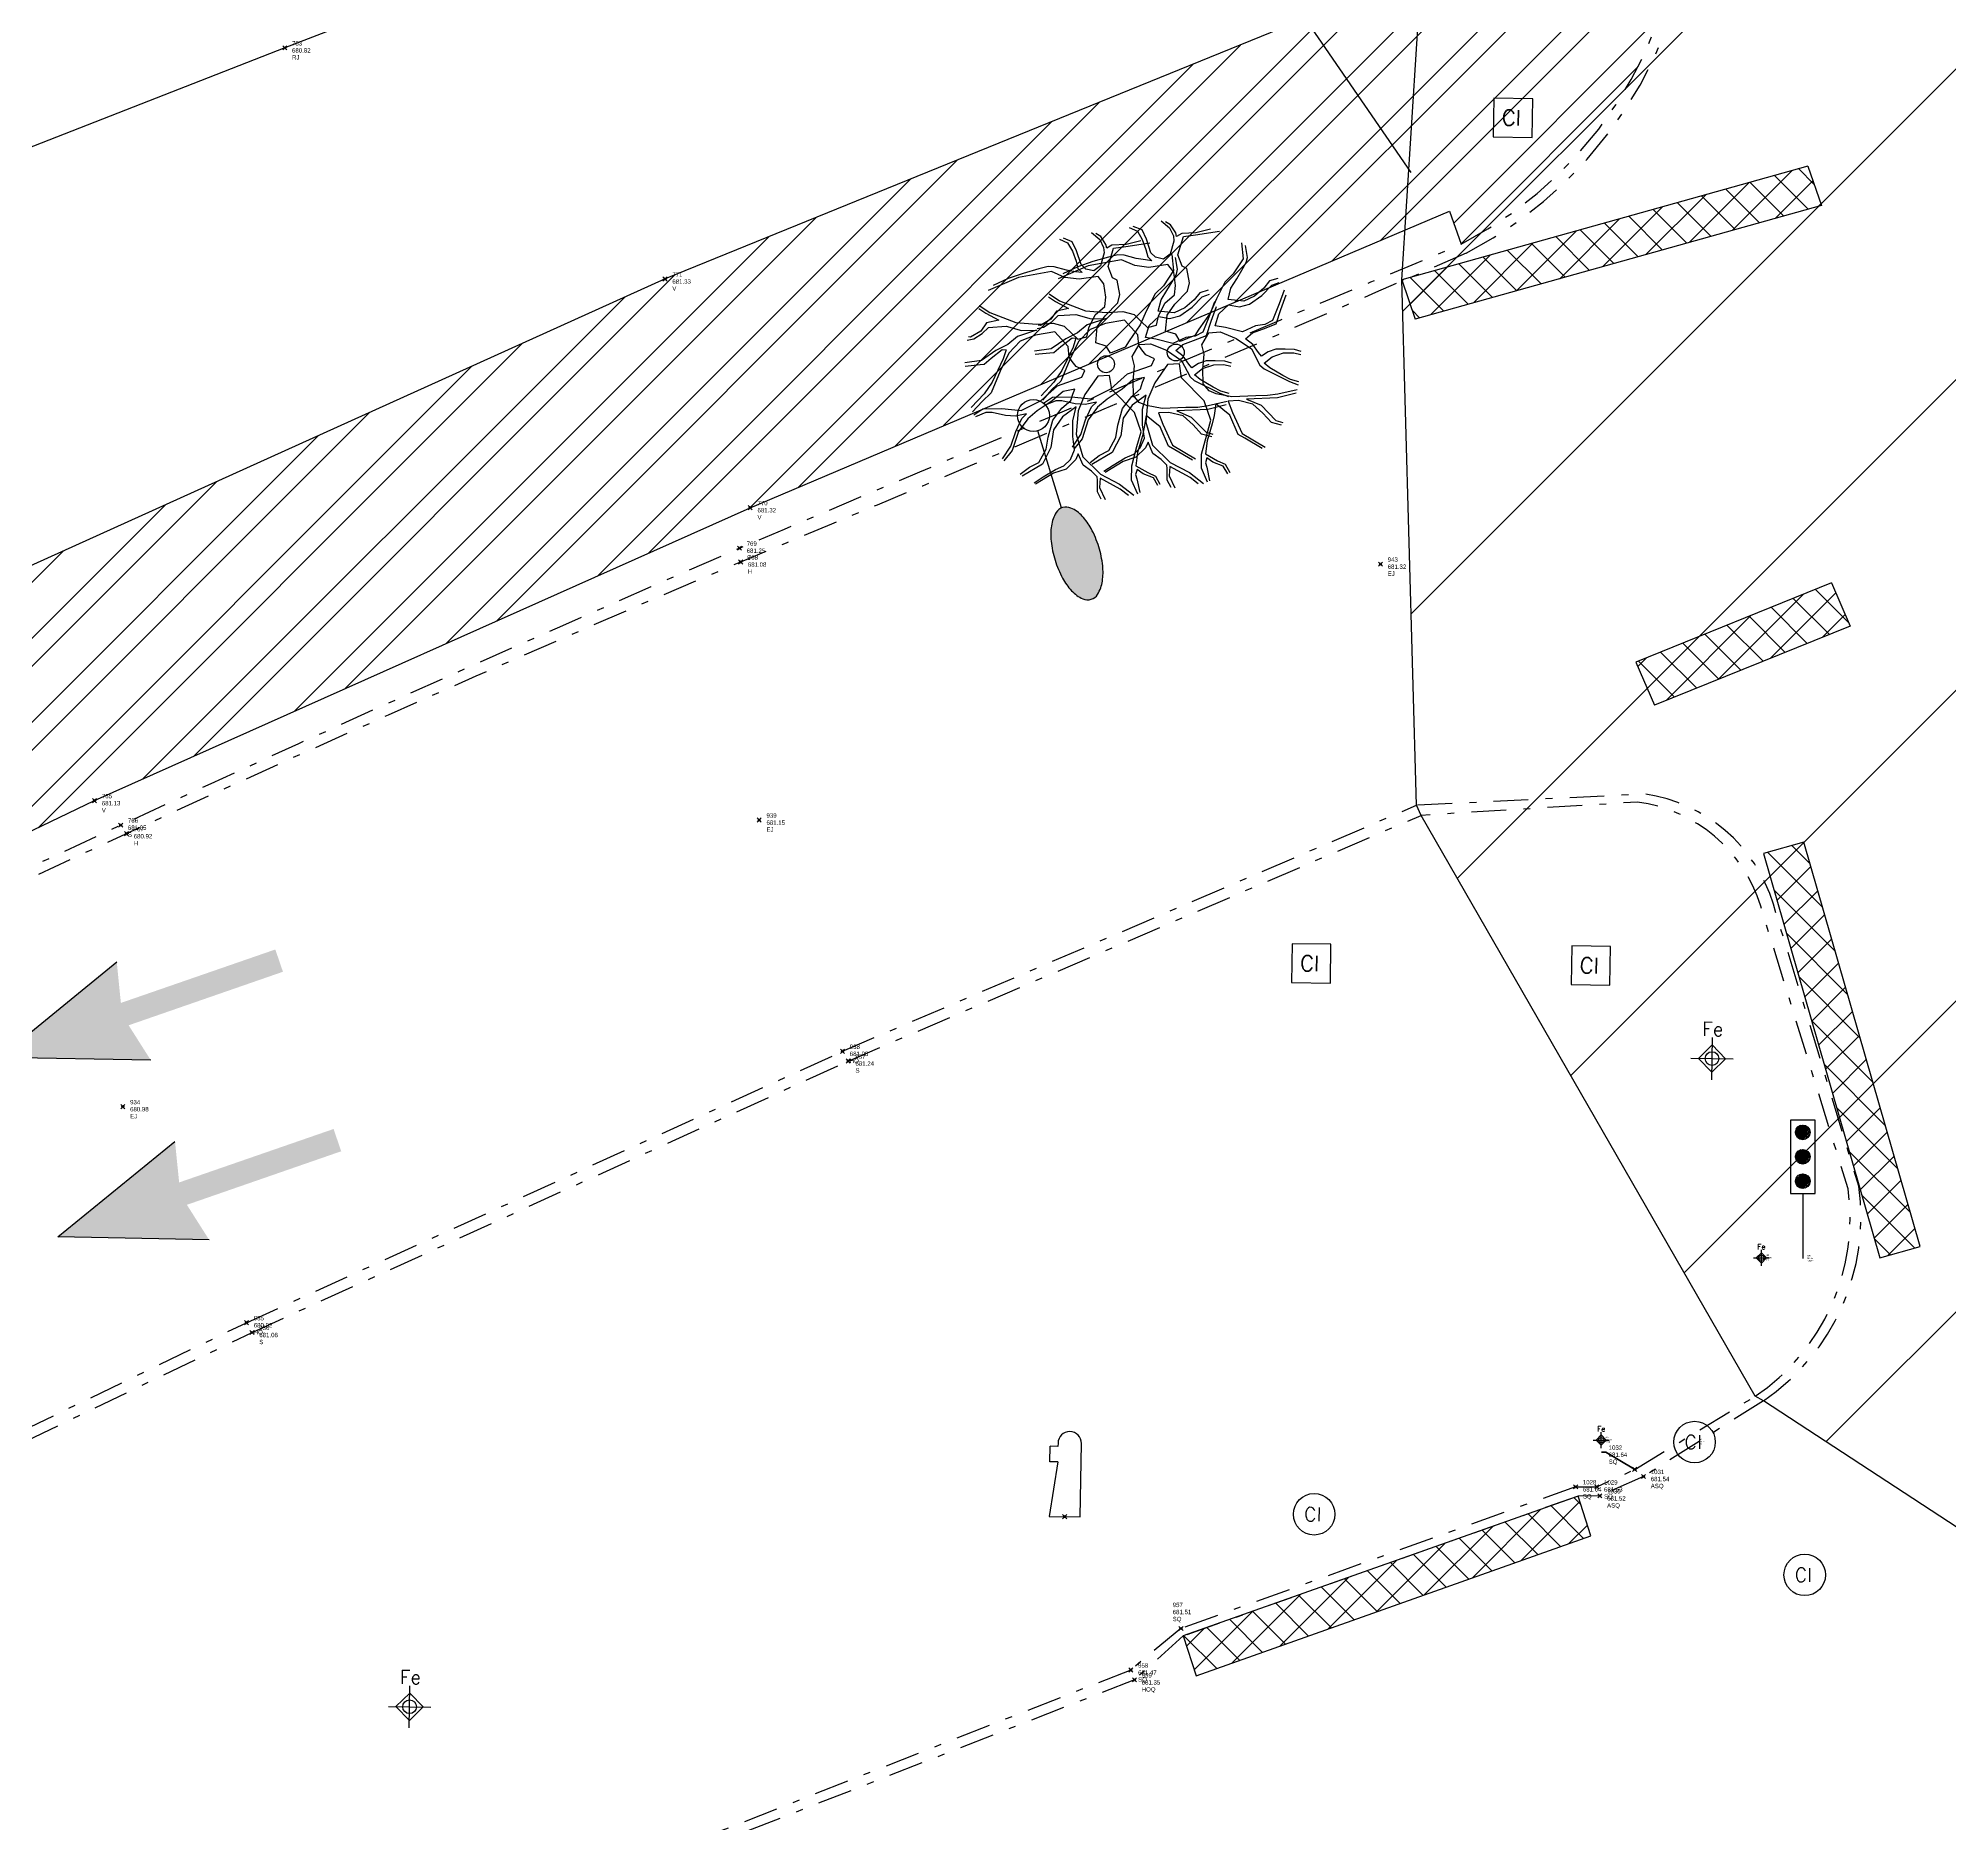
# Model space of a CAD drawing. Extents: x 352140 to 354978, y 6304672 to 6307963.
# Drawn here: x 352758.12 to 352785.74, y 6305507.34 to 6305533.14 of the extents above; entities that cross this region are included whole.
import ezdxf

# ---------------------------------------------------------------- set-up
doc = ezdxf.new("R2010")
doc.units = 0
doc.header["$PDMODE"] = 35
doc.header["$PDSIZE"] = 0.03
doc.linetypes.add('JPG_DASHDOT', pattern=[1, 0.5, -0.25, 0, -0.25])
doc.layers.get('0').update_dxf_attribs({"linetype": 'CONTINUOUS'})
for name, color, linetype in [('0-LEVANTAMIENTO 2020.SEP', 252, 'CONTINUOUS'), ('1-REJA', 252, 'FENCELINE1'), ('1-SEÑALETICA', 2, 'CONTINUOUS'), ('1-SUMIDERO', 190, 'CONTINUOUS'), ('1-VEREDA', 251, 'CONTINUOUS'), ('2-ACHURADO VEREDA', 252, 'CONTINUOUS'), ('C-TOPO - BORDE - 3', 7, 'CONTINUOUS'), ('TOP-URB-SOLERAS', 2, 'JPG_DASHDOT'), ('V-NODE - 2013', 4, 'CONTINUOUS'), ('V-NODE-TEXT', 1, 'CONTINUOUS'), ('V-NODE-TEXT 2013', 2, 'CONTINUOUS'), ('Z-ARB', 253, 'CONTINUOUS'), ('Z-CI', 253, 'CONTINUOUS'), ('Z-CR', 253, 'CONTINUOUS'), ('Z-GRIF', 253, 'CONTINUOUS'), ('Z-LUM', 253, 'CONTINUOUS'), ('Z-PFE', 253, 'CONTINUOUS'), ('Z-SEMAF', 253, 'CONTINUOUS'), ('Z-TEN', 253, 'CONTINUOUS'), ('Z-ZC', 253, 'CONTINUOUS')]:
    doc.layers.add(name, color=color, linetype=linetype)
doc.styles.add('ROMANS', font='romans.shx', dxfattribs={"width": 0.75})
doc.linetypes.add('FENCELINE1', pattern='A,6.35,-2.54,[133,ltypeshp.shx,S=2.54,R=0,X=-2.54,Y=0],-2.54,25.4', length=36.83)
doc.dimstyles.get("Standard").update_dxf_attribs({"dimtxt": 0.18, "dimasz": 0.18, "dimexe": 0.18, "dimexo": 0.0625, "dimgap": 0.09, "dimtad": 0, "dimtih": 1, "dimtoh": 1, "dimdec": 4, "dimzin": 0, "dimdsep": 46, "dimtxsty": 'Standard', "dimcen": 0.09, "dimadec": 0, "dimazin": 0, "dimtfac": 1, "dimtdec": 4, "dimtofl": 0, "dimtmove": 0, "dimatfit": 3, "dimfxl": 1, "dimtolj": 1, "dimtzin": 0, "dimarcsym": 0})
pattern_1 = [(45, (0, 0), (-0.224506403027, 0.224506403027), []), (135, (0, 0), (-0.224506403027, -0.224506403027), [])]

# ---------------------------------------------------------------- blocks, each defined once
blk = doc.blocks.new('ARB')
at = {"layer": 'Z-ARB', "linetype": 'Continuous'}
for p, q in [((-0.702, 1.798), (-0.583, 1.746)), ((-0.515, 1.763), (-0.643, 1.81)), ((-0.583, 1.746), (-0.509, 1.626)), ((-0.451, 1.63), (-0.515, 1.763)), ((-0.239, 1.899), (-0.12, 1.8)), ((-0.104, 1.843), (-0.176, 1.887)), ((-0.12, 1.8), (-0.061, 1.684)), ((-0.028, 1.73), (-0.104, 1.843)), ((-0.061, 1.684), (-0.052, 1.607)), ((-0.015, 1.675), (-0.028, 1.73)), ((0.059, 1.721), (-0.015, 1.675)), ((0.008, 1.414), (0.083, 1.679)), ((0.263, 1.735), (0.059, 1.721)), ((0.083, 1.679), (0.258, 1.706)), ((0.258, 1.706), (0.603, 1.763)), ((0.476, 1.792), (0.263, 1.735)), ((-0.859, 1.399), (-0.994, 1.364)), ((-0.77, 1.397), (-0.859, 1.399)), ((-0.594, 1.348), (-0.77, 1.397)), ((-0.509, 1.626), (-0.456, 1.48)), ((-0.456, 1.48), (-0.427, 1.377)), ((-0.383, 1.436), (-0.451, 1.63)), ((-0.315, 1.371), (-0.383, 1.436)), ((-0.104, 1.421), (-0.198, 1.348)), ((-0.052, 1.607), (-0.104, 1.421)), ((0.074, 1.251), (0.008, 1.414)), ((0.925, 1.599), (0.953, 1.37)), ((1.013, 1.388), (0.981, 1.56)), ((0.999, 1.316), (1.013, 1.388)), ((-1.286, 1.232), (-1.718, 1.038)), ((-1.435, 1.215), (-1.648, 1.112)), ((-1.218, 1.294), (-1.435, 1.215)), ((-0.807, 1.329), (-1.286, 1.232)), ((-0.994, 1.364), (-1.218, 1.294)), ((-0.613, 1.246), (-0.807, 1.329)), ((-0.408, 1.222), (-0.613, 1.246)), ((-0.46, 1.33), (-0.594, 1.348)), ((-0.365, 1.32), (-0.46, 1.33)), ((-0.427, 1.377), (-0.365, 1.32)), ((-0.133, 1.268), (-0.408, 1.222)), ((-0.198, 1.348), (-0.315, 1.371)), ((-0.048, 1.161), (-0.133, 1.268)), ((-0.02, 0.968), (-0.048, 1.161)), ((0.14, 1.216), (0.074, 1.251)), ((0.182, 1.012), (0.14, 1.216)), ((0.813, 1.148), (0.693, 1.027)), ((0.953, 1.37), (0.813, 1.148)), ((0.864, 1.078), (0.938, 1.207)), ((0.938, 1.207), (0.999, 1.316)), ((-0.167, 0.709), (-0.03, 0.834)), ((-0.03, 0.834), (-0.02, 0.968)), ((-0.024, 0.697), (0.158, 0.888)), ((0.158, 0.888), (0.182, 1.012)), ((0.693, 1.027), (0.575, 0.786)), ((0.743, 0.777), (0.782, 0.943)), ((0.782, 0.943), (0.864, 1.078)), ((1.125, 0.832), (0.973, 0.756)), ((1.054, 0.717), (1.231, 0.842)), ((1.26, 0.95), (1.125, 0.832)), ((1.231, 0.842), (1.374, 0.996)), ((1.337, 1.055), (1.26, 0.95)), ((1.457, 1.093), (1.337, 1.055)), ((1.374, 0.996), (1.478, 1.036)), ((1.554, 0.924), (1.484, 0.726)), ((1.509, 0.646), (1.582, 0.858)), ((-1.85, 0.774), (-1.749, 0.71)), ((-1.845, 0.817), (-1.69, 0.721)), ((-1.735, 0.571), (-1.815, 0.451)), ((-1.749, 0.71), (-1.558, 0.613)), ((-1.558, 0.613), (-1.735, 0.571)), ((-1.69, 0.721), (-1.313, 0.581)), ((-1.313, 0.581), (-1.01, 0.561)), ((-1.01, 0.561), (-0.772, 0.583)), ((-0.772, 0.583), (-0.611, 0.538)), ((-0.259, 0.523), (-0.167, 0.709)), ((-0.135, 0.537), (-0.024, 0.697)), ((0.486, 0.577), (0.329, 0.343)), ((0.575, 0.786), (0.486, 0.577)), ((0.565, 0.396), (0.614, 0.568)), ((0.614, 0.568), (0.752, 0.7)), ((0.973, 0.756), (0.743, 0.777)), ((0.752, 0.7), (0.909, 0.677)), ((0.909, 0.677), (1.054, 0.717)), ((1.419, 0.557), (1.39, 0.487)), ((1.484, 0.726), (1.419, 0.557)), ((1.445, 0.439), (1.509, 0.646)), ((-2.01, 0.315), (-1.918, 0.335)), ((-1.962, 0.358), (-1.993, 0.364)), ((-1.815, 0.451), (-1.962, 0.358)), ((-1.918, 0.335), (-1.797, 0.417)), ((-1.797, 0.417), (-1.707, 0.506)), ((-1.707, 0.506), (-1.453, 0.525)), ((-1.453, 0.525), (-1.23, 0.467)), ((-1.287, 0.38), (-1.423, 0.263)), ((-1.244, 0.312), (-1.406, 0.139)), ((-1.01, 0.478), (-1.287, 0.38)), ((-1.024, 0.405), (-1.244, 0.312)), ((-1.23, 0.467), (-1.01, 0.478)), ((-0.747, 0.458), (-1.024, 0.405)), ((-0.553, 0.248), (-0.747, 0.458)), ((-0.611, 0.538), (-0.502, 0.434)), ((-0.502, 0.434), (-0.412, 0.356)), ((-0.412, 0.356), (-0.283, 0.392)), ((-0.283, 0.392), (-0.259, 0.523)), ((-0.154, 0.307), (-0.135, 0.537)), ((-0.154, 0.307), (-0.154, 0.307)), ((-0.001, 0.263), (-0.154, 0.307)), ((0.329, 0.343), (0.271, 0.249)), ((0.374, 0.116), (0.473, 0.293)), ((0.473, 0.293), (0.637, 0.307)), ((0.714, 0.375), (0.565, 0.396)), ((0.637, 0.307), (0.87, 0.217)), ((0.961, 0.313), (0.714, 0.375)), ((1.148, 0.406), (0.961, 0.313)), ((1.007, 0.214), (1.104, 0.301)), ((1.104, 0.301), (1.261, 0.361)), ((1.281, 0.425), (1.148, 0.406)), ((1.261, 0.361), (1.445, 0.439)), ((1.39, 0.487), (1.281, 0.425)), ((-1.799, 0.026), (-2.04, -0.011)), ((-1.593, 0.175), (-1.799, 0.026)), ((-1.76, -0.027), (-1.663, 0.06)), ((-1.663, 0.06), (-1.502, 0.188)), ((-1.486, 0.056), (-1.64, -0.284)), ((-1.423, 0.263), (-1.593, 0.175)), ((-1.406, 0.139), (-1.529, -0.124)), ((-1.502, 0.188), (-1.446, 0.184)), ((-1.446, 0.184), (-1.486, 0.056)), ((-0.534, 0.093), (-0.553, 0.248)), ((-0.49, 0.032), (-0.534, 0.093)), ((-0.431, -0.039), (-0.49, 0.032)), ((0.06, 0.161), (-0.001, 0.263)), ((0.271, 0.249), (0.06, 0.161)), ((0.413, -0.019), (0.374, 0.116)), ((0.87, 0.217), (1.092, 0.069)), ((1.112, 0.134), (1.007, 0.214)), ((1.092, 0.069), (1.217, -0.165)), ((1.196, 0.02), (1.112, 0.134)), ((1.242, -0.034), (1.196, 0.02)), ((1.335, 0.031), (1.242, -0.034)), ((1.447, 0.07), (1.335, 0.031)), ((1.394, -0.041), (1.559, 0.018)), ((1.578, 0.075), (1.447, 0.07)), ((1.559, 0.018), (1.705, 0.021)), ((1.714, 0.072), (1.578, 0.075)), ((1.705, 0.021), (1.806, 0.001)), ((1.814, 0.045), (1.714, 0.072)), ((-2.033, -0.058), (-1.818, -0.031)), ((-1.818, -0.031), (-1.76, -0.027)), ((-1.529, -0.124), (-1.653, -0.439)), ((-0.694, -0.321), (-0.346, -0.191)), ((-0.304, -0.094), (-0.431, -0.039)), ((-0.346, -0.191), (-0.304, -0.094)), ((-0.117, -0.175), (-0.297, -0.442)), ((0.055, -0.162), (-0.117, -0.175)), ((0.089, -0.365), (0.055, -0.162)), ((0.396, -0.235), (0.413, -0.019)), ((0.404, -0.447), (0.396, -0.235)), ((1.217, -0.165), (1.28, -0.215)), ((1.28, -0.132), (1.394, -0.041)), ((1.364, -0.201), (1.28, -0.132)), ((1.28, -0.215), (1.65, -0.391)), ((1.554, -0.305), (1.364, -0.201)), ((-1.754, -0.458), (-1.937, -0.656)), ((-1.653, -0.439), (-1.782, -0.565)), ((-1.64, -0.284), (-1.754, -0.458)), ((-1.216, -0.688), (-0.93, -0.54)), ((-0.768, -0.54), (-0.982, -0.688)), ((-0.93, -0.54), (-0.694, -0.321)), ((-0.613, -0.404), (-0.768, -0.54)), ((-0.626, -0.643), (-0.5, -0.531)), ((-0.445, -0.368), (-0.613, -0.404)), ((-0.5, -0.531), (-0.474, -0.438)), ((-0.474, -0.438), (-0.445, -0.368)), ((-0.297, -0.442), (-0.391, -0.68)), ((0.422, -0.692), (0.089, -0.365)), ((0.49, -0.547), (0.404, -0.447)), ((0.595, -0.589), (0.49, -0.547)), ((1.761, -0.511), (1.485, -0.578)), ((1.664, -0.363), (1.554, -0.305)), ((1.65, -0.391), (1.778, -0.438)), ((1.787, -0.395), (1.664, -0.363)), ((-1.782, -0.565), (-1.916, -0.718)), ((-1.898, -0.762), (-1.771, -0.673)), ((-1.724, -0.727), (-1.874, -0.789)), ((-1.771, -0.673), (-1.495, -0.665)), ((-1.635, -0.722), (-1.724, -0.727)), ((-1.441, -0.766), (-1.635, -0.722)), ((-1.495, -0.665), (-1.216, -0.688)), ((-1.297, -0.771), (-1.441, -0.766)), ((-1.136, -0.734), (-1.297, -0.771)), ((-1.29, -0.991), (-1.206, -0.803)), ((-1.118, -0.805), (-1.25, -0.991)), ((-1.206, -0.803), (-1.136, -0.734)), ((-0.982, -0.688), (-1.118, -0.805)), ((-0.82, -1.065), (-0.757, -0.821)), ((-0.757, -0.821), (-0.626, -0.643)), ((-0.619, -0.772), (-0.743, -0.959)), ((-0.42, -0.622), (-0.619, -0.772)), ((-0.467, -0.824), (-0.42, -0.622)), ((-0.462, -1.051), (-0.467, -0.824)), ((-0.391, -0.68), (-0.415, -1.015)), ((0.523, -0.967), (0.422, -0.692)), ((0.592, -0.732), (0.568, -0.901)), ((0.796, -0.891), (0.592, -0.732)), ((0.822, -0.625), (0.595, -0.589)), ((0.917, -0.681), (0.77, -0.69)), ((0.77, -0.69), (0.835, -0.854)), ((1.165, -0.608), (0.822, -0.625)), ((1.126, -0.728), (0.917, -0.681)), ((1.483, -0.631), (1.034, -0.658)), ((1.034, -0.658), (1.244, -0.743)), ((1.271, -0.854), (1.126, -0.728)), ((1.335, -0.602), (1.165, -0.608)), ((1.244, -0.743), (1.461, -0.958)), ((1.485, -0.578), (1.335, -0.602)), ((1.747, -0.56), (1.483, -0.631)), ((-1.355, -1.205), (-1.29, -0.991)), ((-1.25, -0.991), (-1.335, -1.269)), ((-0.845, -1.241), (-0.82, -1.065)), ((-0.743, -0.959), (-0.776, -1.217)), ((-0.434, -1.244), (-0.462, -1.051)), ((-0.415, -1.015), (-0.316, -1.342)), ((0.466, -1.183), (0.523, -0.967)), ((0.544, -1.024), (0.474, -1.267)), ((0.568, -0.901), (0.544, -1.024)), ((0.92, -1.171), (0.796, -0.891)), ((0.835, -0.854), (0.98, -1.153)), ((1.398, -0.991), (1.271, -0.854)), ((1.545, -1.027), (1.398, -0.991)), ((1.461, -0.958), (1.561, -0.985)), ((-1.472, -1.393), (-1.355, -1.205)), ((-1.335, -1.269), (-1.453, -1.419)), ((-0.947, -1.433), (-0.845, -1.241)), ((-0.776, -1.217), (-0.895, -1.458)), ((-0.493, -1.384), (-0.434, -1.244)), ((-0.38, -1.3), (-0.413, -1.384)), ((-0.307, -1.465), (-0.38, -1.3)), ((-0.316, -1.342), (-0.056, -1.588)), ((0.396, -1.463), (0.466, -1.183)), ((0.474, -1.267), (0.453, -1.459)), ((1.016, -1.22), (0.92, -1.171)), ((0.98, -1.153), (1.315, -1.345)), ((1.27, -1.366), (1.016, -1.22)), ((-1.214, -1.608), (-1.082, -1.505)), ((-0.895, -1.458), (-1.187, -1.636)), ((-1.082, -1.505), (-0.947, -1.433)), ((-1.011, -1.73), (-0.881, -1.642)), ((-0.734, -1.587), (-0.991, -1.749)), ((-0.881, -1.642), (-0.707, -1.532)), ((-0.552, -1.523), (-0.734, -1.587)), ((-0.707, -1.532), (-0.584, -1.48)), ((-0.584, -1.48), (-0.493, -1.384)), ((-0.413, -1.384), (-0.552, -1.523)), ((-0.185, -1.548), (-0.307, -1.465)), ((-0.104, -1.631), (-0.185, -1.548)), ((-0.097, -1.678), (-0.104, -1.631)), ((-0.059, -1.648), (-0.068, -1.782)), ((0.235, -1.802), (-0.059, -1.648)), ((-0.056, -1.588), (0.224, -1.732)), ((0.397, -1.667), (0.396, -1.463)), ((0.453, -1.459), (0.629, -1.553)), ((0.475, -1.516), (0.453, -1.587)), ((0.453, -1.587), (0.473, -1.651)), ((0.473, -1.651), (0.516, -1.848)), ((0.56, -1.577), (0.475, -1.516)), ((0.712, -1.629), (0.56, -1.577)), ((0.629, -1.553), (0.741, -1.604)), ((0.779, -1.74), (0.712, -1.629)), ((0.741, -1.604), (0.807, -1.722)), ((-0.096, -1.844), (-0.097, -1.678)), ((-0.037, -1.953), (-0.096, -1.844)), ((-0.068, -1.782), (0.019, -1.957)), ((0.224, -1.732), (0.433, -1.885)), ((0.354, -1.892), (0.235, -1.802)), ((0.49, -1.868), (0.397, -1.667))]:
    blk.add_line(p, q, dxfattribs=at)
at = {"layer": 'Z-ARB'}
blk.add_circle((0, 0), 0.122, dxfattribs=at)
blk = doc.blocks.new('CI')
at = {"layer": 'Z-CI'}
blk.add_circle((0, 0), 1.2, dxfattribs=at)
at = {"layer": 'Z-CI', "style": 'ROMANS'}
blk.add_text('CI', height=0.8, rotation=360, dxfattribs=at).set_placement((-0.58, -0.4))
blk = doc.blocks.new('CR')
at = {"layer": 'Z-CR', "color": 9, "true_color": 0xbdbdbd}
for p, q in [((-1.12, 1.12), (-1.12, -1.12)), ((1.12, 1.12), (-1.12, 1.12)), ((1.12, -1.12), (1.12, 1.12)), ((-1.12, -1.12), (1.12, -1.12))]:
    blk.add_line(p, q, dxfattribs=at)
at = {"layer": 'Z-CR', "color": 9, "true_color": 0xbdbdbd, "style": 'ROMANS'}
blk.add_text('CI', height=0.9, dxfattribs=at).set_placement((-0.65, -0.45))
blk = doc.blocks.new('GRIF')
at = {"layer": 'Z-GRIF'}
for p, q in [((-0.562, 1.969), (-0.562, 2.531)), ((-0.281, 2.531), (-0.562, 2.531)), ((-0.281, 2.651), (-0.281, 2.531)), ((0.562, 0), (0.562, 2.651)), ((-0.281, 1.969), (-0.562, 0)), ((-0.281, 1.969), (-0.562, 1.969)), ((-0.562, 0), (0.562, 0))]:
    blk.add_line(p, q, dxfattribs=at)
blk.add_arc((0.141, 2.651), 0.422, 0, 180, dxfattribs=at)
blk.add_point((0, 0), dxfattribs=at)
blk = doc.blocks.new('LUM')
blk.add_hatch(color=256).paths.add_polyline_path([(0.32, 2.09, 0.048714), (0.293, 2.371, 0.062489), (0.224, 2.581, 0.102974), (0.101, 2.743, 0.180941), (-0.01, 2.784, 0.180941), (-0.121, 2.743, 0.102974), (-0.244, 2.581, 0.062489), (-0.313, 2.371, 0.048714), (-0.341, 2.09, 0.048714), (-0.313, 1.808, 0.062489), (-0.244, 1.599, 0.102974), (-0.121, 1.437, 0.180941), (-0.01, 1.395, 0.180941), (0.101, 1.437, 0.102974), (0.224, 1.599, 0.062489), (0.293, 1.808, 0.048714)])
at = {"layer": 'Z-LUM'}
blk.add_lwpolyline([(-0.341, 2.09, 0.048714), (-0.313, 1.808, 0.062489), (-0.244, 1.599, 0.102974), (-0.121, 1.437, 0.180941), (-0.01, 1.395, 0.180941), (0.101, 1.437, 0.102974), (0.224, 1.599, 0.062489), (0.293, 1.808, 0.048714), (0.32, 2.09, 0.048714), (0.293, 2.371, 0.062489), (0.224, 2.581, 0.102974), (0.101, 2.743, 0.180941), (-0.01, 2.784, 0.180941), (-0.121, 2.743, 0.102974), (-0.244, 2.581, 0.062489), (-0.313, 2.371, 0.048714)], format="xyb", close=True, dxfattribs=at)
blk.add_lwpolyline([(0.006, 1.395), (0.006, 0.23)], dxfattribs=at)
blk.add_circle((0, 0), 0.23, dxfattribs=at)
blk = doc.blocks.new('PFE')
for p, q in [((0, -1.22), (0, 1.22)), ((-1.22, 0), (1.22, 0)), ((0, 0.79), (-0.79, 0)), ((-0.79, 0), (0, -0.79)), ((0.79, 0), (0, 0.79)), ((0, -0.79), (0.79, 0))]:
    blk.add_line(p, q)
blk.add_circle((0, 0), 0.397)
at = {"style": 'ROMANS'}
blk.add_text('Fe', height=0.8, dxfattribs=at).set_placement((-0.6, 1.31))
blk = doc.blocks.new('ZC')
at = {"layer": 'Z-ZC'}
for p, q in [((0, 4.25), (1.732, 5.211)), ((1.732, 5.211), (1.732, 4.25)), ((0, 4.25), (2.5, 4.25)), ((0, 4.25), (0, 3)), ((2.5, 4.25), (2.5, 3)), ((0, 3), (2.5, 3))]:
    blk.add_line(p, q, dxfattribs=at)
blk.add_lwpolyline([(0, 3), (0, 0)], dxfattribs=at)
at = {"layer": 'Z-ZC', "style": 'ROMANS'}
blk.add_text('CALLE', height=0.5, dxfattribs=at).set_placement((0.138, 3.386))
blk = doc.blocks.new('A$C00085B3A')
at = {"layer": '1-SEÑALETICA'}
blk.add_hatch(color=256, dxfattribs=at).paths.add_polyline_path([(0.999, 1.408), (0.621, 1.281), (0.476, 2.848), (0.25, 2.828), (0.394, 1.26), (0, 1.316), (0.624, 0)])
for p, q in [((0.624, 0), (0, 1.316)), ((0.999, 1.408), (0.624, 0))]:
    blk.add_line(p, q, dxfattribs=at)
blk = doc.blocks.new('*U181', base_point=(352758.93, 6305522.123))
at = {"layer": 'V-NODE - 2013', "lineweight": -2}
blk.add_point((352758.93, 6305522.123), dxfattribs=at)
at = {"layer": 'V-NODE-TEXT 2013', "linetype": 'ByBlock', "char_height": 0.0635}
for s, insert, attachment_point in [('V', (352759.035, 6305522.017), 1), ('765', (352759.035, 6305522.156), 7), ('681.13', (352759.035, 6305522.118), 1)]:
    blk.add_mtext(s, dxfattribs=dict(at, insert=insert, attachment_point=attachment_point))
blk = doc.blocks.new('*U182', base_point=(352768.406, 6305526.356))
at = {"layer": 'V-NODE - 2013', "lineweight": -2}
blk.add_point((352768.406, 6305526.356), dxfattribs=at)
at = {"layer": 'V-NODE-TEXT 2013', "linetype": 'ByBlock', "char_height": 0.0635}
for s, insert, attachment_point in [('770', (352768.511, 6305526.389), 7), ('V', (352768.511, 6305526.25), 1), ('681.32', (352768.511, 6305526.351), 1)]:
    blk.add_mtext(s, dxfattribs=dict(at, insert=insert, attachment_point=attachment_point))
blk = doc.blocks.new('*U183', base_point=(352767.175, 6305529.661))
at = {"layer": 'V-NODE - 2013', "lineweight": -2}
blk.add_point((352767.175, 6305529.661), dxfattribs=at)
at = {"layer": 'V-NODE-TEXT 2013', "linetype": 'ByBlock', "char_height": 0.0635}
for s, insert, attachment_point in [('771', (352767.28, 6305529.694), 7), ('V', (352767.28, 6305529.555), 1), ('681.33', (352767.28, 6305529.656), 1)]:
    blk.add_mtext(s, dxfattribs=dict(at, insert=insert, attachment_point=attachment_point))
blk = doc.blocks.new('*U238', base_point=(352759.307, 6305521.769))
at = {"layer": 'V-NODE - 2013', "lineweight": -2}
blk.add_point((352759.307, 6305521.769), dxfattribs=at)
at = {"layer": 'V-NODE-TEXT 2013', "linetype": 'ByBlock', "char_height": 0.0635}
for s, insert, attachment_point in [('766', (352759.412, 6305521.802), 7), ('681.05', (352759.412, 6305521.764), 1), ('S', (352759.412, 6305521.663), 1)]:
    blk.add_mtext(s, dxfattribs=dict(at, insert=insert, attachment_point=attachment_point))
blk = doc.blocks.new('*U239', base_point=(352768.25, 6305525.771))
at = {"layer": 'V-NODE - 2013', "lineweight": -2}
blk.add_point((352768.25, 6305525.771), dxfattribs=at)
at = {"layer": 'V-NODE-TEXT 2013', "linetype": 'ByBlock', "char_height": 0.0635}
for s, insert, attachment_point in [('769', (352768.355, 6305525.804), 7), ('S', (352768.355, 6305525.665), 1), ('681.25', (352768.355, 6305525.766), 1)]:
    blk.add_mtext(s, dxfattribs=dict(at, insert=insert, attachment_point=attachment_point))
blk = doc.blocks.new('*U275', base_point=(352761.679, 6305533.001))
at = {"layer": 'V-NODE - 2013', "lineweight": -2}
blk.add_point((352761.679, 6305533.001), dxfattribs=at)
at = {"layer": 'V-NODE-TEXT 2013', "linetype": 'ByBlock', "char_height": 0.0635}
for s, insert, attachment_point in [('783', (352761.784, 6305533.034), 7), ('680.82', (352761.784, 6305532.996), 1), ('RJ', (352761.784, 6305532.895), 1)]:
    blk.add_mtext(s, dxfattribs=dict(at, insert=insert, attachment_point=attachment_point))
blk = doc.blocks.new('*U384', base_point=(352759.391, 6305521.645))
at = {"layer": 'V-NODE - 2013', "lineweight": -2}
blk.add_point((352759.391, 6305521.645), dxfattribs=at)
at = {"layer": 'V-NODE-TEXT 2013', "linetype": 'ByBlock', "char_height": 0.0635}
for s, insert, attachment_point in [('767', (352759.496, 6305521.678), 7), ('680.92', (352759.496, 6305521.64), 1), ('H', (352759.496, 6305521.539), 1)]:
    blk.add_mtext(s, dxfattribs=dict(at, insert=insert, attachment_point=attachment_point))
blk = doc.blocks.new('*U385', base_point=(352768.267, 6305525.571))
at = {"layer": 'V-NODE - 2013', "lineweight": -2}
blk.add_point((352768.267, 6305525.571), dxfattribs=at)
at = {"layer": 'V-NODE-TEXT 2013', "linetype": 'ByBlock', "char_height": 0.0635}
for s, insert, attachment_point in [('768', (352768.372, 6305525.604), 7), ('681.08', (352768.372, 6305525.566), 1), ('H', (352768.372, 6305525.465), 1)]:
    blk.add_mtext(s, dxfattribs=dict(at, insert=insert, attachment_point=attachment_point))
blk = doc.blocks.new('*U472', base_point=(352773.907, 6305509.56))
at = {"layer": 'V-NODE - 2013', "lineweight": -2}
blk.add_point((352773.907, 6305509.56), dxfattribs=at)
at = {"layer": 'V-NODE-TEXT 2013', "linetype": 'ByBlock', "char_height": 0.0635}
for s, insert, attachment_point in [('958', (352774.012, 6305509.593), 7), ('SQ', (352774.012, 6305509.454), 1), ('681.47', (352774.012, 6305509.555), 1)]:
    blk.add_mtext(s, dxfattribs=dict(at, insert=insert, attachment_point=attachment_point))
blk = doc.blocks.new('*U477', base_point=(352780.335, 6305512.208))
at = {"layer": 'V-NODE - 2013', "lineweight": -2}
blk.add_point((352780.335, 6305512.208), dxfattribs=at)
at = {"layer": 'V-NODE-TEXT 2013', "linetype": 'ByBlock', "char_height": 0.0635}
for s, insert, attachment_point in [('SQ', (352780.44, 6305512.102), 1), ('681.64', (352780.44, 6305512.203), 1), ('1028', (352780.44, 6305512.241), 7)]:
    blk.add_mtext(s, dxfattribs=dict(at, insert=insert, attachment_point=attachment_point))
blk = doc.blocks.new('*U478', base_point=(352780.641, 6305512.206))
at = {"layer": 'V-NODE - 2013', "lineweight": -2}
blk.add_point((352780.641, 6305512.206), dxfattribs=at)
at = {"layer": 'V-NODE-TEXT 2013', "linetype": 'ByBlock', "char_height": 0.0635}
for s, insert, attachment_point in [('SQ', (352780.746, 6305512.1), 1), ('681.63', (352780.746, 6305512.201), 1), ('1029', (352780.746, 6305512.239), 7)]:
    blk.add_mtext(s, dxfattribs=dict(at, insert=insert, attachment_point=attachment_point))
blk = doc.blocks.new('*U504', base_point=(352761.206, 6305514.438))
at = {"layer": 'V-NODE - 2013', "lineweight": -2}
blk.add_point((352761.206, 6305514.438), dxfattribs=at)
at = {"layer": 'V-NODE-TEXT 2013', "linetype": 'ByBlock', "char_height": 0.0635}
for s, insert, attachment_point in [('936', (352761.311, 6305514.471), 7), ('S', (352761.311, 6305514.332), 1), ('681.08', (352761.311, 6305514.433), 1)]:
    blk.add_mtext(s, dxfattribs=dict(at, insert=insert, attachment_point=attachment_point))
blk = doc.blocks.new('*U505', base_point=(352769.822, 6305518.36))
at = {"layer": 'V-NODE - 2013', "lineweight": -2}
blk.add_point((352769.822, 6305518.36), dxfattribs=at)
at = {"layer": 'V-NODE-TEXT 2013', "linetype": 'ByBlock', "char_height": 0.0635}
for s, insert, attachment_point in [('937', (352769.927, 6305518.393), 7), ('S', (352769.927, 6305518.254), 1), ('681.24', (352769.927, 6305518.355), 1)]:
    blk.add_mtext(s, dxfattribs=dict(at, insert=insert, attachment_point=attachment_point))
blk = doc.blocks.new('*U516', base_point=(352773.959, 6305509.418))
at = {"layer": 'V-NODE - 2013', "lineweight": -2}
blk.add_point((352773.959, 6305509.418), dxfattribs=at)
at = {"layer": 'V-NODE-TEXT 2013', "linetype": 'ByBlock', "char_height": 0.0635}
for s, insert, attachment_point in [('959', (352774.064, 6305509.451), 7), ('681.35', (352774.064, 6305509.413), 1), ('HOQ', (352774.064, 6305509.312), 1)]:
    blk.add_mtext(s, dxfattribs=dict(at, insert=insert, attachment_point=attachment_point))
blk = doc.blocks.new('*U542', base_point=(352761.126, 6305514.579))
at = {"layer": 'V-NODE - 2013', "lineweight": -2}
blk.add_point((352761.126, 6305514.579), dxfattribs=at)
at = {"layer": 'V-NODE-TEXT 2013', "linetype": 'ByBlock', "char_height": 0.0635}
for s, insert, attachment_point in [('935', (352761.231, 6305514.612), 7), ('680.92', (352761.231, 6305514.574), 1), ('HO', (352761.231, 6305514.473), 1)]:
    blk.add_mtext(s, dxfattribs=dict(at, insert=insert, attachment_point=attachment_point))
blk = doc.blocks.new('*U543', base_point=(352769.74, 6305518.501))
at = {"layer": 'V-NODE - 2013', "lineweight": -2}
blk.add_point((352769.74, 6305518.501), dxfattribs=at)
at = {"layer": 'V-NODE-TEXT 2013', "linetype": 'ByBlock', "char_height": 0.0635}
for s, insert, attachment_point in [('938', (352769.845, 6305518.534), 7), ('681.08', (352769.845, 6305518.496), 1), ('HO', (352769.845, 6305518.395), 1)]:
    blk.add_mtext(s, dxfattribs=dict(at, insert=insert, attachment_point=attachment_point))
blk = doc.blocks.new('*U556', base_point=(352759.339, 6305517.701))
at = {"layer": 'V-NODE - 2013', "lineweight": -2}
blk.add_point((352759.339, 6305517.701), dxfattribs=at)
at = {"layer": 'V-NODE-TEXT 2013', "linetype": 'ByBlock', "char_height": 0.0635}
for s, insert, attachment_point in [('934', (352759.444, 6305517.734), 7), ('680.98', (352759.444, 6305517.696), 1), ('EJ', (352759.444, 6305517.595), 1)]:
    blk.add_mtext(s, dxfattribs=dict(at, insert=insert, attachment_point=attachment_point))
blk = doc.blocks.new('*U557', base_point=(352768.536, 6305521.842))
at = {"layer": 'V-NODE - 2013', "lineweight": -2}
blk.add_point((352768.536, 6305521.842), dxfattribs=at)
at = {"layer": 'V-NODE-TEXT 2013', "linetype": 'ByBlock', "char_height": 0.0635}
for s, insert, attachment_point in [('939', (352768.641, 6305521.875), 7), ('681.15', (352768.641, 6305521.837), 1), ('EJ', (352768.641, 6305521.736), 1)]:
    blk.add_mtext(s, dxfattribs=dict(at, insert=insert, attachment_point=attachment_point))
blk = doc.blocks.new('*U558', base_point=(352777.514, 6305525.54))
at = {"layer": 'V-NODE - 2013', "lineweight": -2}
blk.add_point((352777.514, 6305525.54), dxfattribs=at)
at = {"layer": 'V-NODE-TEXT 2013', "linetype": 'ByBlock', "char_height": 0.0635}
for s, insert, attachment_point in [('943', (352777.619, 6305525.573), 7), ('681.32', (352777.619, 6305525.535), 1), ('EJ', (352777.619, 6305525.434), 1)]:
    blk.add_mtext(s, dxfattribs=dict(at, insert=insert, attachment_point=attachment_point))
blk = doc.blocks.new('*U562', base_point=(352780.685, 6305512.077))
at = {"layer": 'V-NODE - 2013', "lineweight": -2}
blk.add_point((352780.685, 6305512.077), dxfattribs=at)
at = {"layer": 'V-NODE-TEXT 2013', "linetype": 'ByBlock', "char_height": 0.0635}
for s, insert, attachment_point in [('681.52', (352780.79, 6305512.072), 1), ('1030', (352780.79, 6305512.11), 7), ('ASQ', (352780.79, 6305511.971), 1)]:
    blk.add_mtext(s, dxfattribs=dict(at, insert=insert, attachment_point=attachment_point))
blk = doc.blocks.new('*U563', base_point=(352781.316, 6305512.357))
at = {"layer": 'V-NODE - 2013', "lineweight": -2}
blk.add_point((352781.316, 6305512.357), dxfattribs=at)
at = {"layer": 'V-NODE-TEXT 2013', "linetype": 'ByBlock', "char_height": 0.0635}
for s, insert, attachment_point in [('681.54', (352781.421, 6305512.352), 1), ('1031', (352781.421, 6305512.39), 7), ('ASQ', (352781.421, 6305512.251), 1)]:
    blk.add_mtext(s, dxfattribs=dict(at, insert=insert, attachment_point=attachment_point))
blk = doc.blocks.new('SEMAF')
at = {"layer": 'Z-SEMAF'}
for p, q in [((-0.96, 10.84), (-0.96, 5.1)), ((0.96, 10.84), (-0.96, 10.84)), ((0.96, 5.1), (0.96, 10.84)), ((-0.57, 9.79), (0, 10.45)), ((-0.57, 9.93), (-0.13, 10.44)), ((-0.54, 9.68), (0.12, 10.44)), ((-0.51, 10.15), (-0.35, 10.34)), ((-0.49, 9.58), (0.22, 10.41)), ((-0.43, 9.5), (0.31, 10.37)), ((-0.36, 9.44), (0.38, 10.31)), ((-0.28, 9.38), (0.45, 10.24)), ((-0.19, 9.34), (0.5, 10.16)), ((-0.09, 9.31), (0.55, 10.06)), ((0.03, 9.31), (0.57, 9.94)), ((0.18, 9.34), (0.57, 9.79)), ((-0.57, 7.87), (0.01, 8.54)), ((-0.57, 8.01), (-0.13, 8.53)), ((-0.54, 7.76), (0.12, 8.53)), ((-0.51, 8.23), (-0.34, 8.43)), ((-0.49, 7.67), (0.22, 8.5)), ((-0.43, 7.59), (0.31, 8.45)), ((-0.36, 7.52), (0.38, 8.4)), ((-0.28, 7.47), (0.45, 8.33)), ((-0.19, 7.43), (0.5, 8.24)), ((-0.09, 7.4), (0.55, 8.14)), ((0.03, 7.4), (0.57, 8.03)), ((0.18, 7.43), (0.57, 7.87)), ((-0.57, 5.96), (0.01, 6.63)), ((-0.57, 6.1), (-0.13, 6.61)), ((-0.53, 5.85), (0.12, 6.62)), ((-0.51, 6.32), (-0.34, 6.52)), ((-0.49, 5.75), (0.22, 6.59)), ((-0.43, 5.68), (0.31, 6.54)), ((-0.36, 5.61), (0.38, 6.48)), ((-0.28, 5.56), (0.45, 6.41)), ((-0.19, 5.51), (0.5, 6.33)), ((-0.09, 5.49), (0.55, 6.23)), ((0.03, 5.48), (0.57, 6.11)), ((-0.96, 5.1), (0.96, 5.1)), ((0, 5.1), (0, 0)), ((0.19, 5.51), (0.57, 5.96))]:
    blk.add_line(p, q, dxfattribs=at)
for centre in [(0, 9.88), (0, 7.97), (0, 6.06)]:
    blk.add_circle(centre, 0.574, dxfattribs=at)
blk = doc.blocks.new('*U754', base_point=(352783.618, 6305515.506))
at = {"layer": 'Z-TEN', "linetype": 'ByBlock', "lineweight": -2, "xscale": 0.1845444059976916, "yscale": 0.1845444059976916, "zscale": 0.1845444059976916}
blk.add_blockref('SEMAF', (352783.618, 6305515.506), dxfattribs=at)
at = {"layer": 'V-NODE-TEXT', "linetype": 'ByBlock', "char_height": 0.02}
for s, insert, attachment_point in [('689', (352783.683, 6305515.546), 4), ('681.56', (352783.683, 6305515.521), 1), ('°SEMAF', (352783.683, 6305515.476), 4)]:
    blk.add_mtext(s, dxfattribs=dict(at, insert=insert, attachment_point=attachment_point))
blk = doc.blocks.new('*U765', base_point=(352780.704, 6305512.883))
at = {"layer": 'Z-PFE', "linetype": 'ByBlock', "lineweight": -2, "xscale": 0.09408068854547572, "yscale": 0.09408068854547572, "zscale": 0.09408068854547572}
blk.add_blockref('PFE', (352780.704, 6305512.883), dxfattribs=at)
at = {"layer": 'V-NODE-TEXT', "linetype": 'ByBlock', "char_height": 0.02}
for s, insert, attachment_point in [('687', (352780.769, 6305512.923), 4), ('681.54', (352780.769, 6305512.898), 1), ('°PFE', (352780.769, 6305512.853), 4)]:
    blk.add_mtext(s, dxfattribs=dict(at, insert=insert, attachment_point=attachment_point))
blk = doc.blocks.new('*U766', base_point=(352783.019, 6305515.515))
at = {"layer": 'Z-PFE', "linetype": 'ByBlock', "lineweight": -2, "xscale": 0.09408068854547572, "yscale": 0.09408068854547572, "zscale": 0.09408068854547572}
blk.add_blockref('PFE', (352783.019, 6305515.515), dxfattribs=at)
at = {"layer": 'V-NODE-TEXT', "linetype": 'ByBlock', "char_height": 0.02}
for s, insert, attachment_point in [('688', (352783.084, 6305515.555), 4), ('681.56', (352783.084, 6305515.53), 1), ('°PFE', (352783.084, 6305515.485), 4)]:
    blk.add_mtext(s, dxfattribs=dict(at, insert=insert, attachment_point=attachment_point))
blk = doc.blocks.new('*U795', base_point=(352782.054, 6305512.854))
at = {"layer": 'Z-CI', "linetype": 'ByBlock', "lineweight": -2, "xscale": 0.25, "yscale": 0.25, "zscale": 0.25}
blk.add_blockref('CI', (352782.054, 6305512.854), dxfattribs=at)
at = {"layer": 'V-NODE-TEXT', "linetype": 'ByBlock', "char_height": 0.02}
for s, insert, attachment_point in [('686', (352782.119, 6305512.894), 4), ('681.54', (352782.119, 6305512.869), 1), ('°CI', (352782.119, 6305512.824), 4)]:
    blk.add_mtext(s, dxfattribs=dict(at, insert=insert, attachment_point=attachment_point))
blk = doc.blocks.new('*U479', base_point=(352781.189, 6305512.459))
at = {"layer": 'V-NODE - 2013', "lineweight": -2}
blk.add_point((352781.189, 6305512.459), dxfattribs=at)
at = {"layer": 'V-NODE-TEXT 2013', "linetype": 'ByBlock', "char_height": 0.0635}
for s, insert, attachment_point in [('SQ', (352780.813, 6305512.602), 1), ('681.64', (352780.813, 6305512.703), 1), ('1032', (352780.813, 6305512.741), 7)]:
    blk.add_mtext(s, dxfattribs=dict(at, insert=insert, attachment_point=attachment_point))
at = {"layer": 'V-NODE-TEXT 2013', "linetype": 'ByBlock'}
blk.add_leader([(352781.175, 6305512.467), (352780.771, 6305512.708), (352780.709, 6305512.708)], dimstyle='Standard', override={"dimscale": 1, "dimasz": 0.0625, "dimclrd": 256, "dimlwd": 65535}, dxfattribs=at)

msp = doc.modelspace()

# ---------------------------------------------------------------- hatches: boundary and pattern name
at = {"layer": '0-LEVANTAMIENTO 2020.SEP'}
h = msp.add_hatch(dxfattribs=at)
h.set_pattern_fill('ANSI31', color=256)
h.paths.add_polyline_path([(352786.854, 6305570.328), (352789.559, 6305568.782), (352796.229, 6305563.036), (352796.394, 6305559.215), (352799.497, 6305544.587), (352801.562, 6305544.648), (352802.129, 6305542.952), (352804.138, 6305542.251), (352805.852, 6305542.013), (352807.818, 6305542.159), (352809.533, 6305542.539), (352812.285, 6305543.63), (352814.276, 6305543.31), (352814.959, 6305536.974), (352827.184, 6305536.576), (352863.395, 6305535.87), (352863.73, 6305535.71), (352863.65, 6305535.385), (352849.705, 6305519.489), (352837.089, 6305514.089), (352826.678, 6305509.881), (352813.927, 6305505.338), (352798.327, 6305503.46), (352783.05, 6305513.452), (352782.929, 6305513.515), (352778.101, 6305521.91), (352778.034, 6305522.055), (352777.821, 6305529.65), (352778.4, 6305538.745), (352778.623, 6305562.211)])
at = {"layer": '1-SUMIDERO'}
h = msp.add_hatch(dxfattribs=at)
h.set_pattern_fill('ANSI37', color=256, scale=0.1)
h.set_pattern_definition(pattern_1)
h.paths.add_polyline_path([(352777.821, 6305529.65), (352778.018, 6305529.082), (352783.888, 6305530.721), (352783.691, 6305531.289)])
h = msp.add_hatch(dxfattribs=at)
h.set_pattern_fill('ANSI37', color=256, scale=0.1)
h.set_pattern_definition(pattern_1)
h.paths.add_polyline_path([(352781.207, 6305524.126), (352781.475, 6305523.501), (352784.302, 6305524.645), (352784.034, 6305525.27)])
h = msp.add_hatch(dxfattribs=at)
h.set_pattern_fill('ANSI37', color=256, scale=0.1)
h.set_pattern_definition(pattern_1)
h.paths.add_polyline_path([(352783.631, 6305521.522), (352783.05, 6305521.357), (352784.732, 6305515.517), (352785.313, 6305515.682)])
h = msp.add_hatch(dxfattribs=at)
h.set_pattern_fill('ANSI37', color=256, scale=0.1)
h.set_pattern_definition(pattern_1)
h.paths.add_polyline_path([(352774.664, 6305510.052), (352774.85, 6305509.474), (352780.554, 6305511.5), (352780.373, 6305512.073)])
at = {"layer": '2-ACHURADO VEREDA'}
h = msp.add_hatch(dxfattribs=at)
h.set_pattern_fill('ANSI32', color=256, scale=0.09)
h.paths.add_polyline_path([(352778.513, 6305530.641), (352778.682, 6305530.165, 0.30076), (352781.877, 6305535.88), (352781.417, 6305539.545), (352780.967, 6305539.483), (352779.696, 6305548.344), (352778.207, 6305548.171), (352779.429, 6305539.404), (352778.4, 6305538.745), (352779.051, 6305534.166), (352777.12, 6305533.349), (352776.949, 6305533.635), (352767.175, 6305529.661), (352757.695, 6305525.376), (352748.002, 6305520.893), (352737.888, 6305516.144), (352730.032, 6305512.591), (352725.232, 6305511.131), (352711.741, 6305505.751), (352701.822, 6305501.812), (352688.808, 6305496.674), (352675.378, 6305491.326), (352662.77, 6305486.309), (352650.76, 6305481.531), (352641.08, 6305477.675), (352632.611, 6305474.335), (352623.668, 6305470.801), (352617.537, 6305468.424), (352605.764, 6305463.41), (352608.355, 6305461.211), (352618.346, 6305465.146), (352624.871, 6305467.668), (352633.825, 6305471.211), (352642.415, 6305474.593), (352652.307, 6305478.512), (352664.168, 6305483.169), (352676.565, 6305488.051), (352690.331, 6305493.466), (352703.095, 6305498.55), (352713.345, 6305502.582), (352726.41, 6305507.725), (352731.324, 6305509.731), (352740.236, 6305513.341), (352747.826, 6305516.788), (352758.93, 6305522.123), (352768.406, 6305526.356)])

# ---------------------------------------------------------------- linework, layer by layer
at = {"layer": '0-LEVANTAMIENTO 2020.SEP', "flags": 128}
msp.add_lwpolyline([(352798.327, 6305503.46), (352783.05, 6305513.452), (352782.929, 6305513.515), (352778.101, 6305521.91), (352778.034, 6305522.055), (352777.821, 6305529.65), (352778.4, 6305538.745), (352778.623, 6305562.211), (352786.854, 6305570.328)], dxfattribs=at)
at = {"layer": '1-REJA', "ltscale": 0.2, "flags": 128}
msp.add_lwpolyline([(352617.874, 6305564.101), (352623.121, 6305567.639), (352630.809, 6305571.84), (352636.519, 6305574.549), (352647.519, 6305578.903), (352655.174, 6305581.999), (352662.884, 6305584.895), (352664.622, 6305585.451), (352670.811, 6305587.388), (352678.239, 6305589.316), (352682.657, 6305590.056), (352686.927, 6305590.717), (352697.544, 6305592.228), (352711.414, 6305594.106), (352725.734, 6305596.126), (352738.984, 6305597.943), (352752.1, 6305599.747), (352756.091, 6305599.956), (352758.713, 6305599.53), (352766.266, 6305597.729), (352767.867, 6305596.473), (352768.733, 6305594.649), (352769.993, 6305585.57), (352771.631, 6305574.23), (352772.485, 6305568.265), (352774.129, 6305556.217), (352775.876, 6305543.685), (352775.866, 6305541.561), (352775.254, 6305539.614), (352773.933, 6305538.027), (352772.121, 6305537.026), (352761.679, 6305533.001), (352749.581, 6305528.273, -0.439912), (352747.382, 6305529.771), (352747.416, 6305530.903)], format="xyb", dxfattribs=at)
at = {"layer": '1-SUMIDERO', "flags": 128}
for points in [[(352783.691, 6305531.289), (352777.821, 6305529.65)], [(352783.691, 6305531.289), (352783.888, 6305530.721), (352778.018, 6305529.082)], [(352777.821, 6305529.65), (352778.018, 6305529.082)], [(352784.034, 6305525.27), (352781.207, 6305524.126)], [(352784.034, 6305525.27), (352784.302, 6305524.645)], [(352784.302, 6305524.645), (352781.475, 6305523.501)], [(352781.207, 6305524.126), (352781.475, 6305523.501)], [(352774.664, 6305510.052), (352774.85, 6305509.474), (352780.554, 6305511.5), (352780.373, 6305512.073), (352774.664, 6305510.052)]]:
    msp.add_lwpolyline(points, dxfattribs=at)
msp.add_lwpolyline([(352783.631, 6305521.522), (352783.05, 6305521.357), (352784.732, 6305515.517), (352785.313, 6305515.682)], close=True, dxfattribs=at)
at = {"layer": '1-VEREDA', "flags": 128}
for points in [[(352779.051, 6305534.166), (352777.12, 6305533.349), (352776.949, 6305533.635), (352767.175, 6305529.661), (352757.695, 6305525.376), (352748.002, 6305520.893), (352737.888, 6305516.144), (352730.032, 6305512.591)], [(352731.324, 6305509.731), (352740.236, 6305513.341), (352747.826, 6305516.788), (352758.93, 6305522.123), (352768.406, 6305526.356), (352778.513, 6305530.641), (352778.682, 6305530.165)]]:
    msp.add_lwpolyline(points, dxfattribs=at)
at = {"layer": 'C-TOPO - BORDE - 3', "elevation": 679.37, "flags": 128}
msp.add_lwpolyline([(352725.734, 6305596.126), (352738.984, 6305597.943), (352752.1, 6305599.747), (352756.091, 6305599.956), (352758.713, 6305599.53), (352766.266, 6305597.729), (352767.867, 6305596.473), (352768.733, 6305594.649), (352769.993, 6305585.57), (352771.631, 6305574.23), (352772.485, 6305568.265), (352774.129, 6305556.217), (352775.876, 6305543.685), (352775.866, 6305541.561), (352775.254, 6305539.614), (352773.933, 6305538.027), (352772.121, 6305537.026), (352761.679, 6305533.001), (352749.581, 6305528.273), (352748.002, 6305520.893), (352737.888, 6305516.144), (352730.032, 6305512.591)], dxfattribs=at)
at = {"layer": 'TOP-URB-SOLERAS'}
for p, q in [((352761.126, 6305514.579), (352769.74, 6305518.501)), ((352761.206, 6305514.438), (352769.822, 6305518.36)), ((352751.938, 6305510.155), (352761.126, 6305514.579)), ((352752, 6305510.014), (352761.206, 6305514.438)), ((352781.189, 6305512.459), (352782.929, 6305513.515)), ((352783.05, 6305513.452), (352781.346, 6305512.373)), ((352781.316, 6305512.357), (352780.685, 6305512.077)), ((352780.335, 6305512.208), (352774.631, 6305510.159)), ((352780.373, 6305512.073), (352774.664, 6305510.052)), ((352780.685, 6305512.077), (352780.373, 6305512.073)), ((352774.631, 6305510.159), (352773.907, 6305509.56)), ((352774.664, 6305510.052), (352773.959, 6305509.418)), ((352773.907, 6305509.56), (352760.567, 6305504.324)), ((352773.959, 6305509.418), (352760.642, 6305504.214))]:
    msp.add_line(p, q, dxfattribs=at)
at = {"layer": 'TOP-URB-SOLERAS', "flags": 128}
for points in [[(352778.682, 6305530.165, 0.30076), (352781.877, 6305535.88, 15.002174)], [(352778.751, 6305530.032, 0.296782), (352782.048, 6305535.87, 0.30076)], [(352618.854, 6305464.849), (352625.021, 6305467.203), (352634.071, 6305470.766), (352642.562, 6305474.132), (352652.485, 6305478.053), (352662.476, 6305481.993), (352676.698, 6305487.613), (352690.563, 6305493.092), (352703.274, 6305498.078), (352714.385, 6305502.511), (352726.509, 6305507.211), (352731.347, 6305509.152, 0.022188), (352748.051, 6305516.349, -0.013992), (352768.25, 6305525.771, -0.000879), (352778.682, 6305530.165, -0.008748)], [(352778.751, 6305530.032, -0.004368), (352768.267, 6305525.571, 0.017812), (352748.137, 6305516.18, -0.016795), (352731.276, 6305508.927), (352726.567, 6305507.074), (352714.466, 6305502.374), (352703.285, 6305497.911), (352690.552, 6305492.881), (352678.164, 6305488.008), (352664.311, 6305482.545), (352652.539, 6305477.903), (352642.641, 6305473.994), (352634.116, 6305470.602), (352625.019, 6305467.041), (352618.951, 6305464.69)], [(352783.05, 6305513.452, 0.286234), (352784.427, 6305516.553), (352783.193, 6305520.625, 0.291511), (352781.338, 6305522.217), (352778.034, 6305522.055)], [(352782.929, 6305513.515, 0.285976), (352784.273, 6305516.511), (352783.01, 6305520.598, 0.293046), (352781.229, 6305522.101), (352778.101, 6305521.91)]]:
    msp.add_lwpolyline(points, format="xyb", dxfattribs=at)
for points in [[(352769.74, 6305518.501), (352778.034, 6305522.055)], [(352769.822, 6305518.36), (352778.101, 6305521.91)], [(352780.335, 6305512.208), (352780.641, 6305512.206), (352781.189, 6305512.459)]]:
    msp.add_lwpolyline(points, dxfattribs=at)
at = {"layer": 'V-NODE - 2013', "lineweight": -2}
msp.add_point((352774.631, 6305510.159), dxfattribs=at)

# ---------------------------------------------------------------- block references
for name, p in [('*U275', (352761.679, 6305533.001)), ('*U183', (352767.175, 6305529.661)), ('*U182', (352768.406, 6305526.356)), ('*U239', (352768.25, 6305525.771)), ('*U385', (352768.267, 6305525.571)), ('*U558', (352777.514, 6305525.54)), ('*U181', (352758.93, 6305522.123)), ('*U238', (352759.307, 6305521.769)), ('*U384', (352759.391, 6305521.645)), ('*U557', (352768.536, 6305521.842)), ('*U543', (352769.74, 6305518.501)), ('*U505', (352769.822, 6305518.36)), ('*U556', (352759.339, 6305517.701)), ('*U542', (352761.126, 6305514.579)), ('*U504', (352761.206, 6305514.438)), ('*U479', (352781.189, 6305512.459)), ('*U563', (352781.316, 6305512.357)), ('*U477', (352780.335, 6305512.208)), ('*U478', (352780.641, 6305512.206)), ('*U562', (352780.685, 6305512.077)), ('*U472', (352773.907, 6305509.56)), ('*U516', (352773.959, 6305509.418))]:
    msp.add_blockref(name, p)
at = {"layer": 'Z-ARB', "rotation": 359.090101839884}
for p in [(352773.548, 6305528.429), (352774.556, 6305528.598)]:
    msp.add_blockref('ARB', p, dxfattribs=at)
at = {"layer": 'Z-CI'}
msp.add_blockref('*U795', (352782.054, 6305512.854), dxfattribs=at)
at = {"layer": 'Z-CI', "xscale": 0.25, "yscale": 0.25, "zscale": 0.25, "rotation": 359.0901018221344}
for p in [(352776.556, 6305511.81), (352783.646, 6305510.935)]:
    msp.add_blockref('CI', p, dxfattribs=at)
at = {"layer": 'Z-CR'}
for name, p, xscale, yscale, zscale, rotation in [('CR', (352779.43, 6305531.99), 0.25, 0.25, 0.25, 359.0901018221344), ('A$C00085B3A', (352757.334, 6305519.321), 1.500000000401604, 1.500000000401604, 1.500000000401604, 283.8457899064657), ('CR', (352776.515, 6305519.771), 0.25, 0.25, 0.25, 359.0901018221344), ('CR', (352780.556, 6305519.741), 0.25, 0.25, 0.25, 359.0901018221344), ('A$C00085B3A', (352758.176, 6305516.727), 1.500000000401604, 1.500000000401604, 1.500000000401604, 283.8457899064657)]:
    msp.add_blockref(name, p, dxfattribs=dict(at, xscale=xscale, yscale=yscale, zscale=zscale, rotation=rotation))
at = {"layer": 'Z-GRIF', "xscale": 0.4, "yscale": 0.4, "zscale": 0.4, "rotation": 359.090101839884}
msp.add_blockref('GRIF', (352772.95, 6305511.777), dxfattribs=at)
at = {"layer": 'Z-LUM', "rotation": 197.2186829343338}
msp.add_blockref('LUM', (352772.499, 6305527.688), dxfattribs=at)
at = {"layer": 'Z-PFE', "xscale": 0.25, "yscale": 0.25, "zscale": 0.25, "rotation": 359.090101839884}
for p in [(352782.306, 6305518.395), (352763.484, 6305509.029)]:
    msp.add_blockref('PFE', p, dxfattribs=at)
at = {"layer": 'Z-PFE'}
for name, p in [('*U766', (352783.019, 6305515.515)), ('*U765', (352780.704, 6305512.883))]:
    msp.add_blockref(name, p, dxfattribs=at)
at = {"layer": 'Z-SEMAF'}
msp.add_blockref('*U754', (352783.618, 6305515.506), dxfattribs=at)
at = {"layer": 'Z-ZC', "rotation": 34.48049301273834}
msp.add_blockref('ZC', (352777.953, 6305531.199), dxfattribs=at)

# ---------------------------------------------------------------- texts
at = {"layer": 'V-NODE-TEXT 2013', "linetype": 'ByBlock', "char_height": 0.0635}
for s, insert, attachment_point in [('957', (352774.512, 6305510.468), 7), ('681.51', (352774.512, 6305510.43), 1), ('SQ', (352774.512, 6305510.329), 1)]:
    msp.add_mtext(s, dxfattribs=dict(at, insert=insert, attachment_point=attachment_point))

doc.saveas('drawing.dxf')
